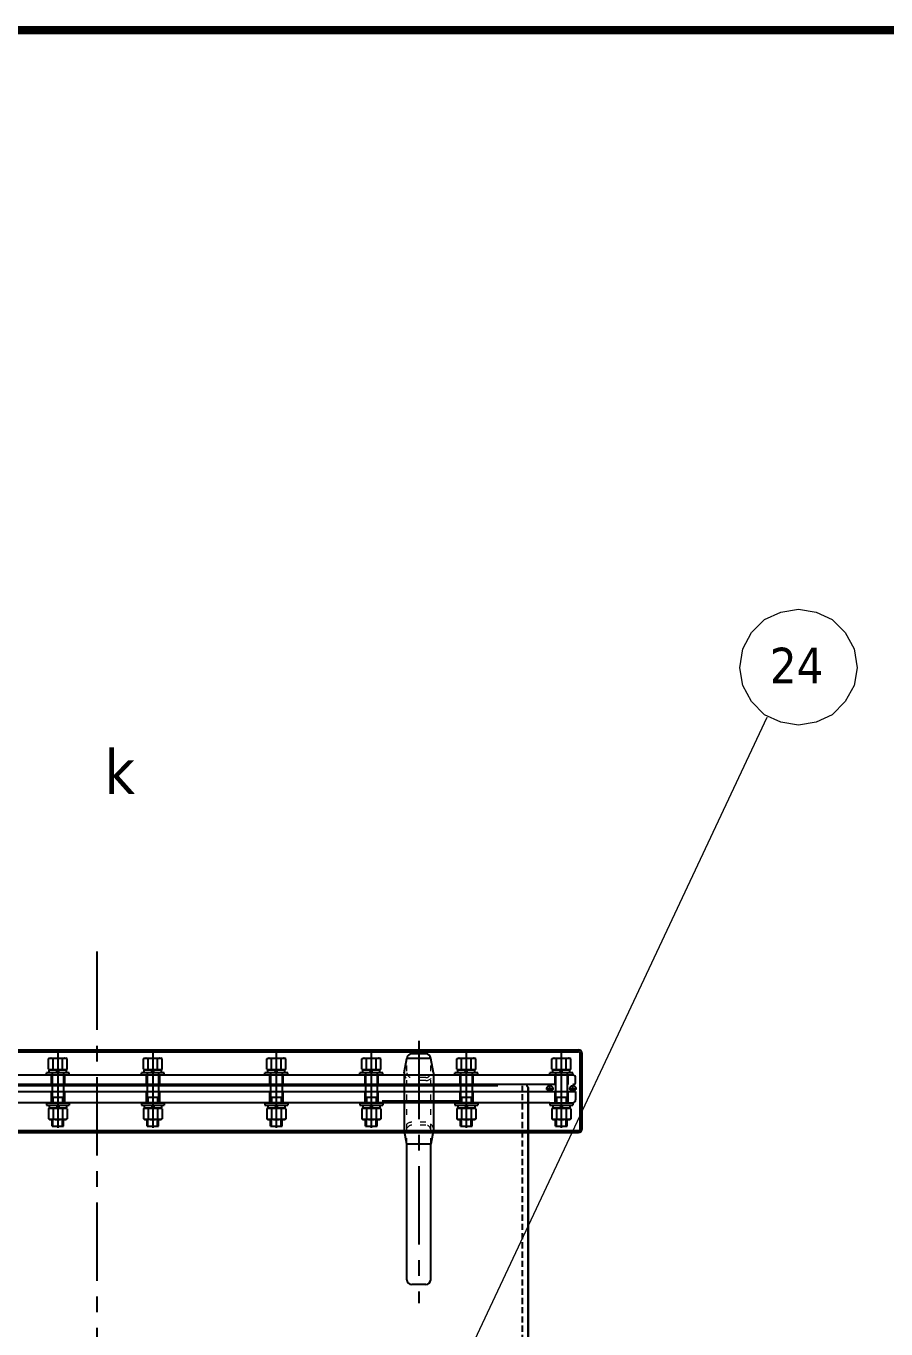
# Model space of a CAD drawing. Header units: millimetres. Extents: x 97339 to 122350, y -311274 to -152040.
# Drawn here: x 103011 to 103916, y -153654 to -152283 of the extents above; entities that cross this region are included whole.
import ezdxf

# ---------------------------------------------------------------- set-up
doc = ezdxf.new("R2010")
doc.units = ezdxf.units.MM
doc.header["$LTSCALE"] = 13
for name, pattern in [('ACAD_ISO03W100', [1.18, 0.47, -0.71]), ('CENTERX2', [101.6, 63.5, -12.7, 12.7, -12.7]), ('DASHED', [0.75, 0.5, -0.25]), ('HIDDEN', [9.525, 6.35, -3.175])]:
    doc.linetypes.add(name, pattern=pattern)
for name, color, linetype in [('1', 4, 'Continuous'), ('2', 3, 'Continuous'), ('4', 2, 'HIDDEN'), ('4虚线层', 6, 'DASHED')]:
    doc.layers.add(name, color=color, linetype=linetype)
doc.layers.add('标注、文本', color=3, linetype='Continuous', lineweight=25)
doc.layers.add('铁心', color=3, linetype='Continuous', lineweight=0)
doc.styles.add('Tahoma$001', font='tahoma.ttf', dxfattribs={"height": 2.159784})

msp = doc.modelspace()

# ---------------------------------------------------------------- linework, layer by layer
at = {"layer": '1', "color": 1, "linetype": 'CENTERX2', "lineweight": -3, "ltscale": 0.1}
for p, q in [((103085.543, -153257.074), (103085.543, -155108.427)), ((103424.543, -153350.939), (103424.543, -153627.403)), ((103044.543, -153384.635), (103044.543, -153427.903)), ((103144.543, -153384.635), (103144.543, -153427.903)), ((103274.543, -153384.635), (103274.543, -153427.903)), ((103374.543, -153384.635), (103374.543, -153427.903)), ((103474.543, -153384.635), (103474.543, -153427.903)), ((103574.543, -153384.635), (103574.543, -153427.903)), ((103562.543, -153404.313), (103562.543, -153397.836)), ((103586.543, -153404.313), (103586.543, -153397.836)), ((103558.358, -153401.074), (103566.727, -153401.074)), ((103582.358, -153401.074), (103590.727, -153401.074)), ((103466.601, -153414.56), (103385.908, -153414.56))]:
    msp.add_line(p, q, dxfattribs=at)
at = {"layer": '1'}
for p, q in [((103034.618, -153370.142), (103035.948, -153369.374)), ((103034.618, -153380.807), (103034.618, -153370.142)), ((103035.948, -153369.374), (103053.138, -153369.374)), ((103039.58, -153380.807), (103039.58, -153370.142)), ((103049.505, -153380.807), (103049.505, -153370.142)), ((103054.468, -153370.142), (103053.138, -153369.374)), ((103054.468, -153380.807), (103054.468, -153370.142)), ((103134.618, -153370.142), (103135.948, -153369.374)), ((103134.618, -153380.807), (103134.618, -153370.142)), ((103135.948, -153369.374), (103153.138, -153369.374)), ((103139.58, -153380.807), (103139.58, -153370.142)), ((103149.505, -153380.807), (103149.505, -153370.142)), ((103154.468, -153370.142), (103153.138, -153369.374)), ((103154.468, -153380.807), (103154.468, -153370.142)), ((103264.618, -153370.142), (103265.948, -153369.374)), ((103264.618, -153380.807), (103264.618, -153370.142)), ((103265.948, -153369.374), (103283.138, -153369.374)), ((103269.58, -153380.807), (103269.58, -153370.142)), ((103279.505, -153380.807), (103279.505, -153370.142)), ((103284.468, -153370.142), (103283.138, -153369.374)), ((103284.468, -153380.807), (103284.468, -153370.142)), ((103364.618, -153370.142), (103365.948, -153369.374)), ((103364.618, -153380.807), (103364.618, -153370.142)), ((103365.948, -153369.374), (103383.138, -153369.374)), ((103369.58, -153380.807), (103369.58, -153370.142)), ((103379.505, -153380.807), (103379.505, -153370.142)), ((103384.468, -153370.142), (103383.138, -153369.374)), ((103384.468, -153380.807), (103384.468, -153370.142)), ((103464.618, -153370.142), (103465.948, -153369.374)), ((103464.618, -153380.807), (103464.618, -153370.142)), ((103465.948, -153369.374), (103483.138, -153369.374)), ((103469.58, -153380.807), (103469.58, -153370.142)), ((103479.505, -153380.807), (103479.505, -153370.142)), ((103484.468, -153370.142), (103483.138, -153369.374)), ((103484.468, -153380.807), (103484.468, -153370.142)), ((103564.618, -153370.142), (103565.948, -153369.374)), ((103564.618, -153380.807), (103564.618, -153370.142)), ((103565.948, -153369.374), (103583.138, -153369.374)), ((103569.58, -153380.807), (103569.58, -153370.142)), ((103579.505, -153380.807), (103579.505, -153370.142)), ((103584.468, -153370.142), (103583.138, -153369.374)), ((103584.468, -153380.807), (103584.468, -153370.142)), ((103032.543, -153387.074), (103032.543, -153384.574)), ((103056.543, -153384.574), (103032.543, -153384.574)), ((103034.618, -153380.807), (103035.948, -153381.574)), ((103035.543, -153384.574), (103035.543, -153381.574)), ((103053.543, -153381.574), (103035.543, -153381.574)), ((103053.543, -153384.574), (103035.543, -153384.574)), ((103035.948, -153381.574), (103053.138, -153381.574)), ((103038.543, -153384.792), (103038.543, -153410.292)), ((103042.843, -153384.574), (103044.543, -153381.574)), ((103044.543, -153384.574), (103046.243, -153381.574)), ((103050.543, -153384.792), (103050.543, -153410.292)), ((103054.468, -153380.807), (103053.138, -153381.574)), ((103053.543, -153384.574), (103053.543, -153381.574)), ((103056.543, -153387.074), (103056.543, -153384.574)), ((103132.543, -153387.074), (103132.543, -153384.574)), ((103156.543, -153384.574), (103132.543, -153384.574)), ((103134.618, -153380.807), (103135.948, -153381.574)), ((103135.543, -153384.574), (103135.543, -153381.574)), ((103153.543, -153381.574), (103135.543, -153381.574)), ((103153.543, -153384.574), (103135.543, -153384.574)), ((103135.948, -153381.574), (103153.138, -153381.574)), ((103138.543, -153384.792), (103138.543, -153410.292)), ((103142.843, -153384.574), (103144.543, -153381.574)), ((103144.543, -153384.574), (103146.243, -153381.574)), ((103150.543, -153384.792), (103150.543, -153410.292)), ((103154.468, -153380.807), (103153.138, -153381.574)), ((103153.543, -153384.574), (103153.543, -153381.574)), ((103156.543, -153387.074), (103156.543, -153384.574)), ((103262.543, -153387.074), (103262.543, -153384.574)), ((103286.543, -153384.574), (103262.543, -153384.574)), ((103264.618, -153380.807), (103265.948, -153381.574)), ((103265.543, -153384.574), (103265.543, -153381.574)), ((103283.543, -153381.574), (103265.543, -153381.574)), ((103283.543, -153384.574), (103265.543, -153384.574)), ((103265.948, -153381.574), (103283.138, -153381.574)), ((103268.543, -153384.792), (103268.543, -153410.292)), ((103272.843, -153384.574), (103274.543, -153381.574)), ((103274.543, -153384.574), (103276.243, -153381.574)), ((103280.543, -153384.792), (103280.543, -153410.292)), ((103284.468, -153380.807), (103283.138, -153381.574)), ((103283.543, -153384.574), (103283.543, -153381.574)), ((103286.543, -153387.074), (103286.543, -153384.574)), ((103362.543, -153387.074), (103362.543, -153384.574)), ((103386.543, -153384.574), (103362.543, -153384.574)), ((103364.618, -153380.807), (103365.948, -153381.574)), ((103365.543, -153384.574), (103365.543, -153381.574)), ((103383.543, -153381.574), (103365.543, -153381.574)), ((103383.543, -153384.574), (103365.543, -153384.574)), ((103365.948, -153381.574), (103383.138, -153381.574)), ((103368.543, -153384.792), (103368.543, -153410.292)), ((103372.843, -153384.574), (103374.543, -153381.574)), ((103374.543, -153384.574), (103376.243, -153381.574)), ((103380.543, -153384.792), (103380.543, -153410.292)), ((103384.468, -153380.807), (103383.138, -153381.574)), ((103383.543, -153384.574), (103383.543, -153381.574)), ((103386.543, -153387.074), (103386.543, -153384.574)), ((103462.543, -153387.074), (103462.543, -153384.574)), ((103486.543, -153384.574), (103462.543, -153384.574)), ((103464.618, -153380.807), (103465.948, -153381.574)), ((103465.543, -153384.574), (103465.543, -153381.574)), ((103483.543, -153381.574), (103465.543, -153381.574)), ((103483.543, -153384.574), (103465.543, -153384.574)), ((103465.948, -153381.574), (103483.138, -153381.574)), ((103468.543, -153384.792), (103468.543, -153410.292)), ((103472.843, -153384.574), (103474.543, -153381.574)), ((103474.543, -153384.574), (103476.243, -153381.574)), ((103480.543, -153384.792), (103480.543, -153410.292)), ((103484.468, -153380.807), (103483.138, -153381.574)), ((103483.543, -153384.574), (103483.543, -153381.574)), ((103486.543, -153387.074), (103486.543, -153384.574)), ((103562.543, -153387.074), (103562.543, -153384.574)), ((103586.543, -153384.574), (103562.543, -153384.574)), ((103564.618, -153380.807), (103565.948, -153381.574)), ((103565.543, -153384.574), (103565.543, -153381.574)), ((103583.543, -153381.574), (103565.543, -153381.574)), ((103583.543, -153384.574), (103565.543, -153384.574)), ((103565.948, -153381.574), (103583.138, -153381.574)), ((103568.543, -153384.792), (103568.543, -153410.292)), ((103572.843, -153384.574), (103574.543, -153381.574)), ((103574.543, -153384.574), (103576.243, -153381.574)), ((103580.543, -153384.792), (103580.543, -153410.292)), ((103584.468, -153380.807), (103583.138, -153381.574)), ((103583.543, -153384.574), (103583.543, -153381.574)), ((103586.543, -153387.074), (103586.543, -153384.574)), ((103586.543, -153387.074), (103562.543, -153387.074)), ((103038.543, -153410.292), (103050.543, -153410.292)), ((103038.543, -153410.292), (103038.543, -153416.292)), ((103050.543, -153410.292), (103050.543, -153416.292)), ((103138.543, -153410.292), (103150.543, -153410.292)), ((103138.543, -153410.292), (103138.543, -153416.292)), ((103150.543, -153410.292), (103150.543, -153416.292)), ((103268.543, -153410.292), (103280.543, -153410.292)), ((103268.543, -153410.292), (103268.543, -153416.292)), ((103280.543, -153410.292), (103280.543, -153416.292)), ((103368.543, -153410.292), (103380.543, -153410.292)), ((103368.543, -153410.292), (103368.543, -153416.292)), ((103380.543, -153410.292), (103380.543, -153416.292)), ((103468.543, -153410.292), (103480.543, -153410.292)), ((103468.543, -153410.292), (103468.543, -153416.292)), ((103480.543, -153410.292), (103480.543, -153416.292)), ((103568.543, -153410.292), (103580.543, -153410.292)), ((103568.543, -153410.292), (103568.543, -153416.292)), ((103580.543, -153410.292), (103580.543, -153416.292)), ((103032.543, -153416.292), (103056.543, -153416.292)), ((103032.543, -153416.292), (103032.543, -153418.792)), ((103032.543, -153418.792), (103056.543, -153418.792)), ((103034.618, -153422.56), (103035.948, -153421.792)), ((103034.618, -153422.56), (103034.618, -153433.225)), ((103035.543, -153418.792), (103053.543, -153418.792)), ((103035.543, -153418.792), (103035.543, -153421.792)), ((103035.543, -153421.792), (103053.543, -153421.792)), ((103053.138, -153421.792), (103035.948, -153421.792)), ((103039.58, -153422.56), (103039.58, -153433.225)), ((103044.543, -153418.792), (103042.843, -153421.792)), ((103046.243, -153418.792), (103044.543, -153421.792)), ((103049.505, -153422.56), (103049.505, -153433.225)), ((103054.468, -153422.56), (103053.138, -153421.792)), ((103053.543, -153418.792), (103053.543, -153421.792)), ((103054.468, -153422.56), (103054.468, -153433.225)), ((103056.543, -153416.292), (103056.543, -153418.792)), ((103132.543, -153416.292), (103156.543, -153416.292)), ((103132.543, -153416.292), (103132.543, -153418.792)), ((103132.543, -153418.792), (103156.543, -153418.792)), ((103134.618, -153422.56), (103135.948, -153421.792)), ((103134.618, -153422.56), (103134.618, -153433.225)), ((103135.543, -153418.792), (103153.543, -153418.792)), ((103135.543, -153418.792), (103135.543, -153421.792)), ((103135.543, -153421.792), (103153.543, -153421.792)), ((103153.138, -153421.792), (103135.948, -153421.792)), ((103139.58, -153422.56), (103139.58, -153433.225)), ((103144.543, -153418.792), (103142.843, -153421.792)), ((103146.243, -153418.792), (103144.543, -153421.792)), ((103149.505, -153422.56), (103149.505, -153433.225)), ((103154.468, -153422.56), (103153.138, -153421.792)), ((103153.543, -153418.792), (103153.543, -153421.792)), ((103154.468, -153422.56), (103154.468, -153433.225)), ((103156.543, -153416.292), (103156.543, -153418.792)), ((103262.543, -153416.292), (103286.543, -153416.292)), ((103262.543, -153416.292), (103262.543, -153418.792)), ((103262.543, -153418.792), (103286.543, -153418.792)), ((103264.618, -153422.56), (103265.948, -153421.792)), ((103264.618, -153422.56), (103264.618, -153433.225)), ((103265.543, -153418.792), (103283.543, -153418.792)), ((103265.543, -153418.792), (103265.543, -153421.792)), ((103265.543, -153421.792), (103283.543, -153421.792)), ((103283.138, -153421.792), (103265.948, -153421.792)), ((103269.58, -153422.56), (103269.58, -153433.225)), ((103274.543, -153418.792), (103272.843, -153421.792)), ((103276.243, -153418.792), (103274.543, -153421.792)), ((103279.505, -153422.56), (103279.505, -153433.225)), ((103284.468, -153422.56), (103283.138, -153421.792)), ((103283.543, -153418.792), (103283.543, -153421.792)), ((103284.468, -153422.56), (103284.468, -153433.225)), ((103286.543, -153416.292), (103286.543, -153418.792)), ((103362.543, -153416.292), (103386.543, -153416.292)), ((103362.543, -153416.292), (103362.543, -153418.792)), ((103362.543, -153418.792), (103386.543, -153418.792)), ((103364.618, -153422.56), (103365.948, -153421.792)), ((103364.618, -153422.56), (103364.618, -153433.225)), ((103365.543, -153418.792), (103383.543, -153418.792)), ((103365.543, -153418.792), (103365.543, -153421.792)), ((103365.543, -153421.792), (103383.543, -153421.792)), ((103383.138, -153421.792), (103365.948, -153421.792)), ((103369.58, -153422.56), (103369.58, -153433.225)), ((103374.543, -153418.792), (103372.843, -153421.792)), ((103376.243, -153418.792), (103374.543, -153421.792)), ((103379.505, -153422.56), (103379.505, -153433.225)), ((103384.468, -153422.56), (103383.138, -153421.792)), ((103383.543, -153418.792), (103383.543, -153421.792)), ((103384.468, -153422.56), (103384.468, -153433.225)), ((103386.543, -153416.292), (103386.543, -153418.792)), ((103462.543, -153416.292), (103486.543, -153416.292)), ((103462.543, -153416.292), (103462.543, -153418.792)), ((103462.543, -153418.792), (103486.543, -153418.792)), ((103464.618, -153422.56), (103465.948, -153421.792)), ((103464.618, -153422.56), (103464.618, -153433.225)), ((103465.543, -153418.792), (103483.543, -153418.792)), ((103465.543, -153418.792), (103465.543, -153421.792)), ((103465.543, -153421.792), (103483.543, -153421.792)), ((103483.138, -153421.792), (103465.948, -153421.792)), ((103469.58, -153422.56), (103469.58, -153433.225)), ((103474.543, -153418.792), (103472.843, -153421.792)), ((103476.243, -153418.792), (103474.543, -153421.792)), ((103479.505, -153422.56), (103479.505, -153433.225)), ((103484.468, -153422.56), (103483.138, -153421.792)), ((103483.543, -153418.792), (103483.543, -153421.792)), ((103484.468, -153422.56), (103484.468, -153433.225)), ((103486.543, -153416.292), (103486.543, -153418.792)), ((103562.543, -153416.292), (103586.543, -153416.292)), ((103562.543, -153416.292), (103562.543, -153418.792)), ((103562.543, -153418.792), (103586.543, -153418.792)), ((103564.618, -153422.56), (103565.948, -153421.792)), ((103564.618, -153422.56), (103564.618, -153433.225)), ((103565.543, -153418.792), (103583.543, -153418.792)), ((103565.543, -153418.792), (103565.543, -153421.792)), ((103565.543, -153421.792), (103583.543, -153421.792)), ((103583.138, -153421.792), (103565.948, -153421.792)), ((103569.58, -153422.56), (103569.58, -153433.225)), ((103574.543, -153418.792), (103572.843, -153421.792)), ((103576.243, -153418.792), (103574.543, -153421.792)), ((103579.505, -153422.56), (103579.505, -153433.225)), ((103584.468, -153422.56), (103583.138, -153421.792)), ((103583.543, -153418.792), (103583.543, -153421.792)), ((103584.468, -153422.56), (103584.468, -153433.225)), ((103586.543, -153416.292), (103586.543, -153418.792)), ((103034.618, -153433.225), (103035.948, -153433.992)), ((103053.138, -153433.992), (103035.948, -153433.992)), ((103038.543, -153440.734), (103038.543, -153433.992)), ((103038.543, -153440.734), (103050.543, -153440.734)), ((103050.543, -153440.734), (103050.543, -153433.992)), ((103054.468, -153433.225), (103053.138, -153433.992)), ((103134.618, -153433.225), (103135.948, -153433.992)), ((103153.138, -153433.992), (103135.948, -153433.992)), ((103138.543, -153440.734), (103138.543, -153433.992)), ((103138.543, -153440.734), (103150.543, -153440.734)), ((103150.543, -153440.734), (103150.543, -153433.992)), ((103154.468, -153433.225), (103153.138, -153433.992)), ((103264.618, -153433.225), (103265.948, -153433.992)), ((103283.138, -153433.992), (103265.948, -153433.992)), ((103268.543, -153440.734), (103268.543, -153433.992)), ((103268.543, -153440.734), (103280.543, -153440.734)), ((103280.543, -153440.734), (103280.543, -153433.992)), ((103284.468, -153433.225), (103283.138, -153433.992)), ((103364.618, -153433.225), (103365.948, -153433.992)), ((103383.138, -153433.992), (103365.948, -153433.992)), ((103368.543, -153440.734), (103368.543, -153433.992)), ((103368.543, -153440.734), (103380.543, -153440.734)), ((103380.543, -153440.734), (103380.543, -153433.992)), ((103384.468, -153433.225), (103383.138, -153433.992)), ((103464.618, -153433.225), (103465.948, -153433.992)), ((103483.138, -153433.992), (103465.948, -153433.992)), ((103468.543, -153440.734), (103468.543, -153433.992)), ((103468.543, -153440.734), (103480.543, -153440.734)), ((103480.543, -153440.734), (103480.543, -153433.992)), ((103484.468, -153433.225), (103483.138, -153433.992)), ((103564.618, -153433.225), (103565.948, -153433.992)), ((103583.138, -153433.992), (103565.948, -153433.992)), ((103568.543, -153440.734), (103568.543, -153433.992)), ((103568.543, -153440.734), (103580.543, -153440.734)), ((103580.543, -153440.734), (103580.543, -153433.992)), ((103584.468, -153433.225), (103583.138, -153433.992))]:
    msp.add_line(p, q, dxfattribs=at)
at = {"layer": '1', "const_width": 8.634}
msp.add_lwpolyline([(97980.702, -159095.104), (107453.022, -159095.104), (107453.022, -152286.874), (97980.702, -152286.874), (97980.702, -159095.104)], dxfattribs=at)
at = {"layer": '1'}
for centre, radius, start, end in [((103037.153, -153373.943), 4.569, 57.914436, 123.704561), ((103044.543, -153387.374), 18, 73.996597, 106.003403), ((103051.932, -153373.943), 4.569, 56.295439, 122.085564), ((103137.153, -153373.943), 4.569, 57.914436, 123.704561), ((103144.543, -153387.374), 18, 73.996597, 106.003403), ((103151.932, -153373.943), 4.569, 56.295439, 122.085564), ((103267.153, -153373.943), 4.569, 57.914436, 123.704561), ((103274.543, -153387.374), 18, 73.996597, 106.003403), ((103281.932, -153373.943), 4.569, 56.295439, 122.085564), ((103367.153, -153373.943), 4.569, 57.914436, 123.704561), ((103374.543, -153387.374), 18, 73.996597, 106.003403), ((103381.932, -153373.943), 4.569, 56.295439, 122.085564), ((103467.153, -153373.943), 4.569, 57.914436, 123.704561), ((103474.543, -153387.374), 18, 73.996597, 106.003403), ((103481.932, -153373.943), 4.569, 56.295439, 122.085564), ((103567.153, -153373.943), 4.569, 57.914436, 123.704561), ((103574.543, -153387.374), 18, 73.996597, 106.003403), ((103581.932, -153373.943), 4.569, 56.295439, 122.085564), ((103037.153, -153377.006), 4.569, 236.295439, 302.085564), ((103044.543, -153363.574), 18, 253.996597, 286.003403), ((103051.932, -153377.006), 4.569, 237.441248, 303.704561), ((103137.153, -153377.006), 4.569, 236.295439, 302.085564), ((103144.543, -153363.574), 18, 253.996597, 286.003403), ((103151.932, -153377.006), 4.569, 237.441248, 303.704561), ((103267.153, -153377.006), 4.569, 236.295439, 302.085564), ((103274.543, -153363.574), 18, 253.996597, 286.003403), ((103281.932, -153377.006), 4.569, 237.441248, 303.704561), ((103367.153, -153377.006), 4.569, 236.295439, 302.085564), ((103374.543, -153363.574), 18, 253.996597, 286.003403), ((103381.932, -153377.006), 4.569, 237.441248, 303.704561), ((103467.153, -153377.006), 4.569, 236.295439, 302.085564), ((103474.543, -153363.574), 18, 253.996597, 286.003403), ((103481.932, -153377.006), 4.569, 237.441248, 303.704561), ((103567.153, -153377.006), 4.569, 236.295439, 302.085564), ((103574.543, -153363.574), 18, 253.996597, 286.003403), ((103581.932, -153377.006), 4.569, 237.441248, 303.704561), ((103037.153, -153426.361), 4.569, 57.441248, 123.704561), ((103044.543, -153439.792), 18, 73.996597, 106.003403), ((103051.932, -153426.361), 4.569, 56.295439, 122.085564), ((103137.153, -153426.361), 4.569, 57.441248, 123.704561), ((103144.543, -153439.792), 18, 73.996597, 106.003403), ((103151.932, -153426.361), 4.569, 56.295439, 122.085564), ((103267.153, -153426.361), 4.569, 57.441248, 123.704561), ((103274.543, -153439.792), 18, 73.996597, 106.003403), ((103281.932, -153426.361), 4.569, 56.295439, 122.085564), ((103367.153, -153426.361), 4.569, 57.441248, 123.704561), ((103374.543, -153439.792), 18, 73.996597, 106.003403), ((103381.932, -153426.361), 4.569, 56.295439, 122.085564), ((103467.153, -153426.361), 4.569, 57.441248, 123.704561), ((103474.543, -153439.792), 18, 73.996597, 106.003403), ((103481.932, -153426.361), 4.569, 56.295439, 122.085564), ((103567.153, -153426.361), 4.569, 57.441248, 123.704561), ((103574.543, -153439.792), 18, 73.996597, 106.003403), ((103581.932, -153426.361), 4.569, 56.295439, 122.085564), ((103037.153, -153429.423), 4.569, 236.295439, 302.085564), ((103044.543, -153415.992), 18, 253.996597, 286.003403), ((103051.932, -153429.423), 4.569, 237.914436, 303.704561), ((103137.153, -153429.423), 4.569, 236.295439, 302.085564), ((103144.543, -153415.992), 18, 253.996597, 286.003403), ((103151.932, -153429.423), 4.569, 237.914436, 303.704561), ((103267.153, -153429.423), 4.569, 236.295439, 302.085564), ((103274.543, -153415.992), 18, 253.996597, 286.003403), ((103281.932, -153429.423), 4.569, 237.914436, 303.704561), ((103367.153, -153429.423), 4.569, 236.295439, 302.085564), ((103374.543, -153415.992), 18, 253.996597, 286.003403), ((103381.932, -153429.423), 4.569, 237.914436, 303.704561), ((103467.153, -153429.423), 4.569, 236.295439, 302.085564), ((103474.543, -153415.992), 18, 253.996597, 286.003403), ((103481.932, -153429.423), 4.569, 237.914436, 303.704561), ((103567.153, -153429.423), 4.569, 236.295439, 302.085564), ((103574.543, -153415.992), 18, 253.996597, 286.003403), ((103581.932, -153429.423), 4.569, 237.914436, 303.704561)]:
    msp.add_arc(centre, radius, start, end, dxfattribs=at)
at = {"layer": '2'}
for p, q in [((103039.443, -153410.292), (103039.443, -153416.292)), ((103049.643, -153410.292), (103049.643, -153416.292)), ((103139.443, -153410.292), (103139.443, -153416.292)), ((103149.643, -153410.292), (103149.643, -153416.292)), ((103269.443, -153410.292), (103269.443, -153416.292)), ((103279.643, -153410.292), (103279.643, -153416.292)), ((103369.443, -153410.292), (103369.443, -153416.292)), ((103379.643, -153410.292), (103379.643, -153416.292)), ((103469.443, -153410.292), (103469.443, -153416.292)), ((103479.643, -153410.292), (103479.643, -153416.292)), ((103569.443, -153410.292), (103569.443, -153416.292)), ((103579.643, -153410.292), (103579.643, -153416.292)), ((103039.443, -153440.734), (103039.443, -153433.992)), ((103049.643, -153440.734), (103049.643, -153433.992)), ((103139.443, -153440.734), (103139.443, -153433.992)), ((103149.643, -153440.734), (103149.643, -153433.992)), ((103269.443, -153440.734), (103269.443, -153433.992)), ((103279.643, -153440.734), (103279.643, -153433.992)), ((103369.443, -153440.734), (103369.443, -153433.992)), ((103379.643, -153440.734), (103379.643, -153433.992)), ((103469.443, -153440.734), (103469.443, -153433.992)), ((103479.643, -153440.734), (103479.643, -153433.992)), ((103569.443, -153440.734), (103569.443, -153433.992)), ((103579.643, -153440.734), (103579.643, -153433.992))]:
    msp.add_line(p, q, dxfattribs=at)
at = {"layer": '4'}
for p, q in [((103044.543, -153361.792), (103044.543, -153442.592)), ((103144.543, -153361.792), (103144.543, -153442.592)), ((103274.543, -153361.792), (103274.543, -153442.592)), ((103374.543, -153361.792), (103374.543, -153442.592)), ((103474.543, -153361.792), (103474.543, -153442.592)), ((103574.543, -153361.792), (103574.543, -153442.592))]:
    msp.add_line(p, q, dxfattribs=at)
at = {"layer": '4虚线层'}
msp.add_line((103533.543, -155100.427), (103533.543, -153398.292), dxfattribs=at)
msp.add_arc((103537.543, -153400.292), 2, 0, 90, dxfattribs=at)
at = {"layer": '标注、文本'}
for p, q in [((102647.543, -153360.569), (103592.543, -153360.569)), ((102647.543, -153362.569), (103592.543, -153362.569)), ((103409.043, -153384.81), (103412.043, -153369.81)), ((103437.043, -153369.81), (103412.043, -153369.81)), ((103432.043, -153364.569), (103417.043, -153364.569)), ((103440.043, -153384.81), (103437.043, -153369.81)), ((103594.543, -153443.552), (103594.543, -153364.569)), ((103596.543, -153443.552), (103596.543, -153364.569)), ((103409.043, -153384.81), (103409.043, -153444.81)), ((103440.043, -153384.81), (103440.043, -153444.81)), ((103507.543, -153398.292), (102643.543, -153398.292)), ((103562.543, -153387.074), (102646.543, -153387.074)), ((103567.543, -153397.074), (102646.543, -153397.074)), ((103037.543, -153387.074), (103037.543, -153397.074)), ((103051.543, -153387.074), (103051.543, -153397.074)), ((103137.543, -153387.074), (103137.543, -153397.074)), ((103151.543, -153387.074), (103151.543, -153397.074)), ((103267.543, -153387.074), (103267.543, -153397.074)), ((103281.543, -153387.074), (103281.543, -153397.074)), ((103367.543, -153387.074), (103367.543, -153397.074)), ((103381.543, -153387.074), (103381.543, -153397.074)), ((103467.543, -153387.074), (103467.543, -153397.074)), ((103481.543, -153387.074), (103481.543, -153397.074)), ((103567.543, -153387.074), (103567.543, -153397.074)), ((103581.543, -153387.074), (103581.543, -153397.074)), ((103589.543, -153394.074), (103589.543, -153390.074)), ((103589.543, -153394.074), (103589.543, -153390.074)), ((102643.543, -153404.292), (103562.543, -153404.292)), ((103037.543, -153404.292), (103037.543, -153416.292)), ((103051.543, -153404.292), (103051.543, -153416.292)), ((103137.543, -153404.292), (103137.543, -153416.292)), ((103151.543, -153404.292), (103151.543, -153416.292)), ((103267.543, -153404.292), (103267.543, -153416.292)), ((103281.543, -153404.292), (103281.543, -153416.292)), ((103367.543, -153404.292), (103367.543, -153416.292)), ((103381.543, -153404.292), (103381.543, -153416.292)), ((103467.543, -153404.292), (103467.543, -153416.292)), ((103481.543, -153404.292), (103481.543, -153416.292)), ((103533.543, -153404.292), (103589.543, -153404.292)), ((103567.543, -153404.292), (103567.543, -153416.292)), ((103581.543, -153404.292), (103581.543, -153416.292)), ((103589.543, -153404.292), (103589.543, -153413.292)), ((103562.543, -153416.292), (102643.543, -153416.292)), ((102646.543, -153445.552), (103592.543, -153445.552)), ((102646.543, -153447.552), (103592.543, -153447.552)), ((103412.043, -153459.81), (103409.043, -153444.81)), ((103440.043, -153444.81), (103437.043, -153459.81)), ((103412.043, -153602.552), (103412.043, -153459.81)), ((103437.043, -153459.81), (103412.043, -153459.81)), ((103437.043, -153602.552), (103437.043, -153459.81)), ((103432.043, -153607.552), (103417.043, -153607.552))]:
    msp.add_line(p, q, dxfattribs=at)
at = {"layer": '标注、文本', "color": 2, "linetype": 'ACAD_ISO03W100', "lineweight": 18}
for p, q in [((103412.043, -153459.81), (103412.043, -153369.569)), ((103437.043, -153459.81), (103437.043, -153369.569)), ((103432.043, -153389.81), (103417.043, -153389.81)), ((103432.043, -153392.81), (103417.043, -153392.81)), ((103432.043, -153436.81), (103417.043, -153436.81)), ((103432.043, -153439.81), (103417.043, -153439.81))]:
    msp.add_line(p, q, dxfattribs=at)
at = {"layer": '标注、文本', "color": 4, "lineweight": 30}
msp.add_line((103539.543, -155100.427), (103539.543, -153400.292), dxfattribs=at)
at = {"layer": '标注、文本'}
for centre in [(103562.543, -153401.074), (103586.543, -153401.074)]:
    msp.add_circle(centre, 3, dxfattribs=at)
for centre, radius, start, end in [((103417.043, -153369.569), 5, 90, 180), ((103432.043, -153369.569), 5, 0, 90), ((103592.543, -153364.569), 4, 0, 90), ((103592.543, -153364.569), 2, 0, 90), ((103586.543, -153390.074), 3, 0, 90), ((103586.543, -153390.074), 3, 0, 90), ((103586.543, -153394.074), 3, 270, 0), ((103586.543, -153394.074), 3, 270, 0), ((103586.543, -153413.292), 3, 270, 0), ((103592.543, -153443.552), 2, 270, 0), ((103592.543, -153443.552), 4, 270, 0), ((103417.043, -153602.552), 5, 180, 270), ((103432.043, -153602.552), 5, 270, 0)]:
    msp.add_arc(centre, radius, start, end, dxfattribs=at)
at = {"layer": '标注、文本', "color": 2, "linetype": 'ACAD_ISO03W100', "lineweight": 18}
for centre, radius, start, end in [((103417.043, -153384.81), 8, 180, 270), ((103417.043, -153384.81), 5, 180, 270), ((103432.043, -153384.81), 5, 270, 0), ((103432.043, -153384.81), 8, 270, 0), ((103417.043, -153444.81), 8, 90, 180), ((103417.043, -153444.81), 5, 90, 180), ((103432.043, -153444.81), 8, 0, 90), ((103432.043, -153444.81), 5, 0, 90)]:
    msp.add_arc(centre, radius, start, end, dxfattribs=at)
at = {"layer": '铁心'}
msp.add_lwpolyline([(103762.289, -152958.285), (103765.602, -152938.407), (103774.637, -152921.239), (103788.492, -152907.384), (103805.66, -152899.855), (103824.032, -152896.542), (103842.706, -152899.855), (103859.572, -152907.384), (103873.427, -152921.239), (103882.764, -152938.407), (103885.776, -152958.285), (103882.764, -152976.959), (103873.427, -152993.825), (103859.572, -153007.68), (103842.706, -153015.511), (103824.032, -153018.523), (103805.66, -153015.511), (103788.492, -153007.68), (103774.637, -152993.825), (103765.602, -152976.959)], close=True, dxfattribs=at)
msp.add_lwpolyline([(103429.543, -153780.949), (103791.031, -153010.219), (103791.031, -153010.219)], dxfattribs=at)

# ---------------------------------------------------------------- texts
at = {"layer": '铁心', "style": 'Tahoma$001'}
for s, height, p in [('24', 37.5893, (103794.015, -152974.707)), ('k', 46.957, (103093.641, -153091.005))]:
    msp.add_text(s, height=height, dxfattribs=at).set_placement(p)

doc.saveas('drawing.dxf')
